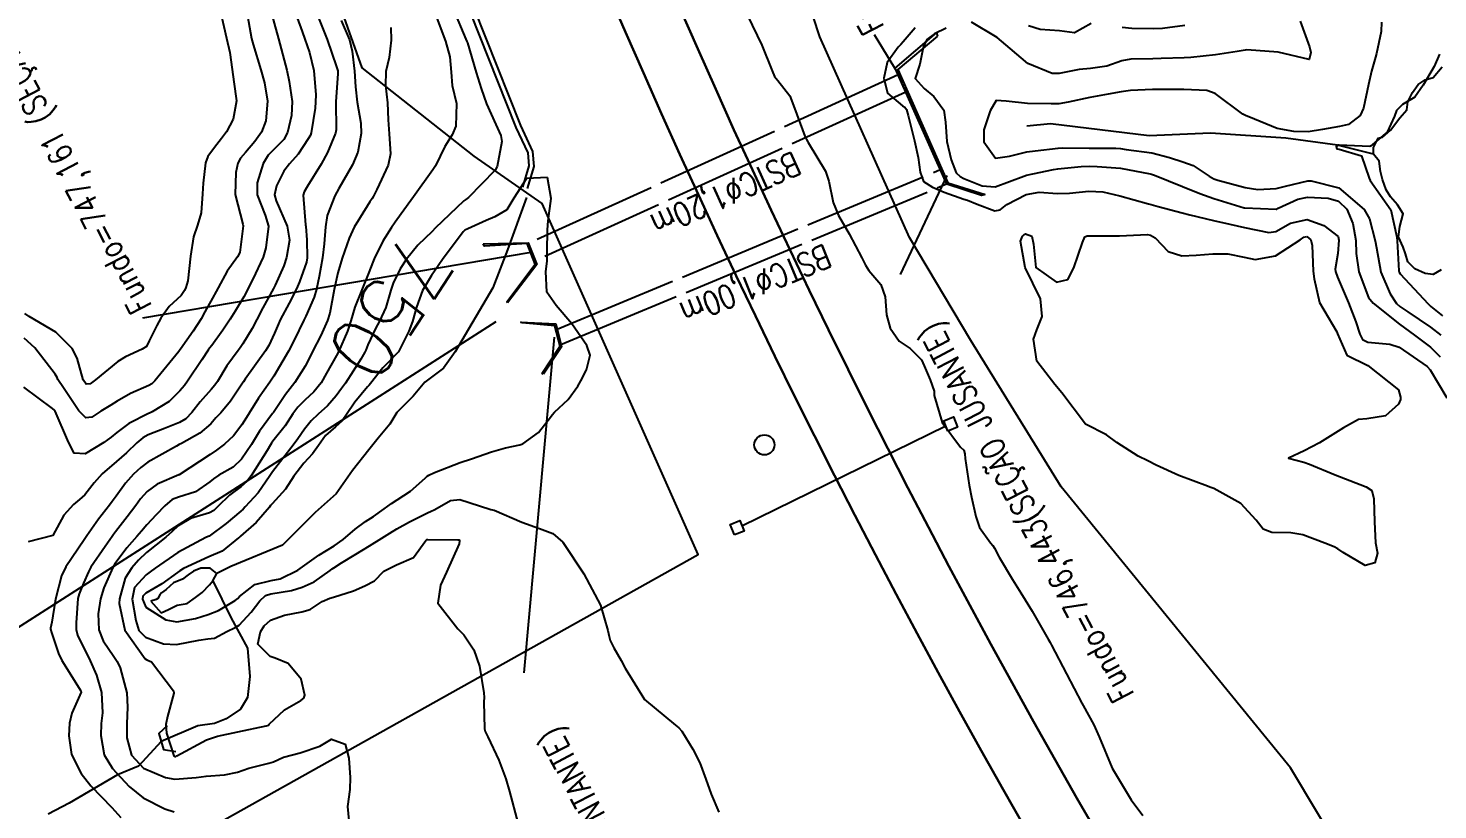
# Model space of a CAD drawing. Header units: metres. Extents: x 318500 to 325275, y 7408834 to 7428799.
# Drawn here: x 322127.5 to 322217.8, y 7422269.3 to 7422319.4 of the extents above; entities that cross this region are included whole.
import ezdxf
from ezdxf.enums import TextEntityAlignment as Align

# ---------------------------------------------------------------- set-up
doc = ezdxf.new("R2010")
doc.units = ezdxf.units.M
doc.header["$MEASUREMENT"] = 0
doc.linetypes.add('CONTINUO', pattern=[0])
doc.linetypes.add('TRACEJADO', pattern=[8.7, 8, -0.7])
doc.layers.add('_TEXTO_CONGELA', color=45, linetype='Continuous', plot=False)
for name, color, linetype in [('BUEIRO', 151, 'Continuous'), ('Canaleta de Drenagem', 151, 'Continuous'), ('Cotas', 45, 'Continuous'), ('Curvas de Nivel 1m', 11, 'Continuous'), ('Curvas de Nivel 5m', 15, 'Continuous'), ('Divisas', 45, 'Continuous'), ('Hidrografia', 140, 'Continuous'), ('Linha Férrea', 20, 'Continuous'), ('Pontes_Viadutos_Tubos', 190, 'Continuous'), ('Postes', 20, 'Continuous'), ('Pórticos', 45, 'Continuous'), ('TEXTO', 45, 'Continuous'), ('Vias Primárias', 230, 'Continuous')]:
    doc.layers.add(name, color=color, linetype=linetype)
doc.styles.add('ROMANS', font='romans', dxfattribs={"height": 0.2})
doc.styles.add('Style-STANDARD', font='STANDARD.shx')

msp = doc.modelspace()

# ---------------------------------------------------------------- linework, layer by layer
at = {"layer": '_TEXTO_CONGELA'}
msp.add_line((321755.824, 7422043.589), (322157.482, 7422300.567), dxfattribs=at)
at = {"layer": 'BUEIRO', "linetype": 'TRACEJADO', "flags": 128}
for points in [[(322183.23, 7422316.363), (322159.548, 7422305.569)], [(322183.716, 7422315.266), (322159.998, 7422304.456)], [(322161.383, 7422300.076), (322185.917, 7422310.304)], [(322161.628, 7422299.095), (322186.323, 7422309.39)]]:
    msp.add_lwpolyline(points, dxfattribs=at)
at = {"layer": 'BUEIRO', "linetype": 'CONTINUO'}
for points in [[(322188.796, 7422308.709, 746.87), (322188.546, 7422308.648, 747.271), (322186.327, 7422309.379, 748.699), (322183.035, 7422316.803, 748.728), (322185.669, 7422319.061, 747.178), (322185.747, 7422318.847, 746.618)], [(322185.747, 7422318.847, 746.618), (322183.192, 7422316.718, 746.737), (322186.403, 7422309.448, 746.922), (322188.796, 7422308.709, 746.87)], [(322156.649, 7422305.555, 747.891), (322159.526, 7422305.622, 747.18), (322160.089, 7422304.233, 747.395), (322158.212, 7422301.772, 747.689)], [(322158.212, 7422301.772, 747.689), (322158.161, 7422301.83, 747.532), (322159.991, 7422304.254, 749.43), (322159.474, 7422305.569, 749.422), (322156.739, 7422305.393, 747.443), (322156.649, 7422305.555, 747.891)], [(322159.048, 7422300.536, 747.653), (322161.294, 7422300.431, 749.463), (322161.657, 7422298.978, 749.439), (322160.492, 7422297.207, 747.684)], [(322160.492, 7422297.207, 747.684), (322160.432, 7422297.252, 747.466), (322161.59, 7422298.999, 747.01), (322161.234, 7422300.307, 747.007), (322159.158, 7422300.486, 747.391), (322159.048, 7422300.536, 747.653)]]:
    msp.add_polyline3d(points, dxfattribs=at)
at = {"layer": 'Canaleta de Drenagem'}
for points in [[(322159.183, 7422309.186), (322159.595, 7422310.545), (322159.525, 7422311.38), (322158.764, 7422313.007), (322153.531, 7422326.192), (322149.517, 7422337.202), (322148.229, 7422341.005), (322146.233, 7422346.256), (322144.429, 7422350.948), (322143.758, 7422353.105), (322143.559, 7422354.445), (322142.963, 7422356.231), (322142.268, 7422357.72), (322141.772, 7422359.209), (322141.275, 7422361.392), (322140.68, 7422363.278), (322139.885, 7422365.659), (322138.595, 7422368.835), (322138.197, 7422370.225), (322137.304, 7422372.706)], [(322137.587, 7422372.806), (322138.483, 7422370.317), (322138.879, 7422368.933), (322140.167, 7422365.764), (322140.965, 7422363.37), (322141.565, 7422361.471), (322142.061, 7422359.29), (322142.547, 7422357.831), (322143.243, 7422356.343), (322143.852, 7422354.515), (322144.051, 7422353.172), (322144.712, 7422351.047), (322146.513, 7422346.363), (322148.512, 7422341.106), (322149.8, 7422337.301), (322153.811, 7422326.299), (322159.04, 7422313.126), (322159.82, 7422311.458), (322159.898, 7422310.513), (322159.47, 7422309.099)]]:
    msp.add_lwpolyline(points, dxfattribs=at)
at = {"layer": 'Curvas de Nivel 1m', "flags": 128}
for points, elevation in [([(322142.992, 7422320.689), (322143.54, 7422318.68), (322144.078, 7422316.674), (322144.239, 7422315.937), (322144.416, 7422314.671), (322144.381, 7422313.766), (322144.137, 7422312.673), (322143.899, 7422312.23), (322143.447, 7422311.781), (322142.898, 7422311.228), (322142.57, 7422310.693), (322142.174, 7422309.455), (322142.181, 7422308.698), (322142.698, 7422307.383), (322142.907, 7422306.687), (322142.745, 7422305.303), (322142.566, 7422304.692), (322141.911, 7422303.277), (322141.614, 7422302.706), (322141.517, 7422302.518), (322141.322, 7422302.157), (322140.785, 7422301.238), (322140.466, 7422300.718), (322139.991, 7422300.022), (322139.275, 7422299.046), (322139.142, 7422298.861), (322139.054, 7422298.733), (322138.649, 7422298.125), (322137.726, 7422296.753), (322137.523, 7422296.479), (322137.241, 7422296.132), (322136.541, 7422295.459), (322135.465, 7422294.786), (322135.296, 7422294.711), (322135.218, 7422294.678), (322133.976, 7422294.035), (322133.2, 7422293.466), (322132.838, 7422293.173), (322132.377, 7422292.822), (322131.183, 7422292.103), (322130.473, 7422292.141), (322130.096, 7422292.856), (322129.262, 7422294.827), (322129.234, 7422294.87), (322129.22, 7422294.89), (322129.085, 7422295.008), (322127.242, 7422296.373)], 756), ([(322141.562, 7422320.147), (322141.815, 7422318.706), (322141.92, 7422318.318), (322142.427, 7422316.696), (322142.663, 7422315.854), (322142.847, 7422314.69), (322142.745, 7422313.417), (322142.464, 7422312.695), (322142.043, 7422312.11), (322141.44, 7422311.402), (322141.116, 7422311.034), (322140.946, 7422310.717), (322140.818, 7422310.113), (322140.784, 7422308.719), (322141.273, 7422306.82), (322141.297, 7422306.711), (322141.068, 7422304.999), (322140.934, 7422304.714), (322140.265, 7422303.796), (322139.686, 7422302.726), (322139.565, 7422302.489), (322139.32, 7422302.067), (322138.842, 7422301.202), (322138.59, 7422300.741), (322138.088, 7422299.948), (322137.271, 7422298.798), (322137.256, 7422298.774), (322137.169, 7422298.661), (322135.634, 7422296.784), (322135.443, 7422296.591), (322135.245, 7422296.481), (322134.068, 7422295.971), (322133.23, 7422295.482), (322132.827, 7422295.215), (322132.185, 7422294.826), (322131.593, 7422294.455), (322131.213, 7422294.398), (322130.769, 7422294.847), (322129.779, 7422296.324), (322129.432, 7422296.867), (322129.372, 7422296.989), (322129.253, 7422297.194), (322127.956, 7422298.883), (322127.279, 7422299.499)], 757), ([(322139.818, 7422320.484), (322140.226, 7422318.73), (322140.44, 7422317.813), (322140.585, 7422316.724), (322140.699, 7422315.92), (322140.859, 7422314.719), (322140.651, 7422313.543), (322140.228, 7422312.728), (322139.894, 7422312.292), (322139.445, 7422311.719), (322139.029, 7422311.151), (322138.878, 7422310.746), (322138.721, 7422309.443), (322138.685, 7422308.747), (322138.597, 7422307.537), (322138.366, 7422306.745), (322138.11, 7422306.008), (322137.911, 7422304.752), (322137.751, 7422303.171), (322137.612, 7422302.756), (322137.523, 7422302.561), (322137.322, 7422302.234), (322136.554, 7422301.529), (322136.028, 7422300.779), (322135.757, 7422300.32), (322135.278, 7422299.339), (322135.091, 7422298.974), (322134.814, 7422298.795), (322133.758, 7422298.313), (322133.262, 7422298.012), (322131.836, 7422296.831), (322131.499, 7422296.583), (322131.246, 7422296.562), (322131.041, 7422296.843), (322130.652, 7422298.237), (322130.335, 7422298.854), (322129.285, 7422299.895), (322127.59, 7422300.887), (322127.303, 7422301.079)], 758), ([(322146.077, 7422320.137), (322146.656, 7422318.643), (322147.272, 7422316.876), (322147.339, 7422316.633), (322147.343, 7422316.467), (322147.217, 7422314.634), (322147.239, 7422312.858), (322147.209, 7422312.634), (322146.691, 7422311.392), (322146.275, 7422310.647), (322145.416, 7422309.251), (322145.194, 7422308.88), (322145.132, 7422308.663), (322145.278, 7422306.764), (322145.291, 7422306.661), (322145.367, 7422305.803), (322145.393, 7422304.659), (322145.347, 7422304.382), (322144.887, 7422303.112), (322144.696, 7422302.666), (322144.234, 7422301.749), (322143.666, 7422300.675), (322143.546, 7422300.426), (322143.287, 7422299.83), (322142.921, 7422299.04), (322142.714, 7422298.688), (322141.42, 7422296.876), (322141.301, 7422296.709), (322141.28, 7422296.68), (322141.249, 7422296.627), (322140.475, 7422295.474), (322139.853, 7422294.724), (322139.545, 7422294.396), (322139.21, 7422294.031), (322138.516, 7422293.425), (322137.336, 7422292.758), (322137.189, 7422292.689), (322137.024, 7422292.598), (322135.178, 7422291.573), (322134.737, 7422291.232), (322134.277, 7422290.799), (322133.752, 7422290.213), (322133.149, 7422289.392), (322132.904, 7422289.053), (322132.722, 7422288.816), (322132.027, 7422287.926), (322131.272, 7422286.838), (322131.108, 7422286.6), (322129.933, 7422284.857), (322129.662, 7422284.281), (322129.289, 7422282.867), (322129.253, 7422282.671), (322129.037, 7422281.321), (322128.957, 7422280.945), (322128.956, 7422280.871), (322129.028, 7422280.647), (322129.466, 7422279.315), (322129.685, 7422278.86), (322130.896, 7422276.927), (322130.915, 7422276.841), (322130.328, 7422275.481), (322130.179, 7422274.852), (322130.118, 7422274.029), (322130.3, 7422272.849), (322130.912, 7422271.625), (322131.526, 7422270.831), (322132.88, 7422269.445), (322133.449, 7422268.804)], 754), ([(322153.567, 7422320.352), (322154.235, 7422318.54), (322154.528, 7422317.532), (322154.608, 7422316.534), (322154.667, 7422315.698), (322154.942, 7422314.528), (322154.912, 7422313.085), (322154.667, 7422312.532), (322154.207, 7422311.78), (322153.596, 7422310.548), (322153.427, 7422310.283), (322152.189, 7422308.568), (322151.393, 7422307.468), (322151.021, 7422306.948), (322150.775, 7422306.586), (322150.238, 7422305.72), (322149.676, 7422304.597), (322149.58, 7422304.366), (322149.341, 7422303.715), (322148.891, 7422302.607), (322148.441, 7422301.485), (322148.182, 7422300.617), (322147.96, 7422299.95), (322147.392, 7422298.628), (322147.268, 7422298.397), (322146.633, 7422297.259), (322146.273, 7422296.64), (322145.816, 7422296.07), (322145.233, 7422295.54), (322144.788, 7422295.095), (322144.477, 7422294.661), (322143.973, 7422293.904), (322143.193, 7422292.903), (322143.099, 7422292.773), (322143.039, 7422292.682), (322142.816, 7422292.315), (322141.798, 7422290.701), (322141.533, 7422290.335), (322141.159, 7422290), (322140.412, 7422289.456), (322139.676, 7422288.725), (322139.402, 7422288.461), (322139.134, 7422288.319), (322137.919, 7422287.957), (322137.121, 7422287.491), (322136.747, 7422287.134), (322136.348, 7422286.771), (322135.1, 7422285.78), (322134.595, 7422285.295), (322134.16, 7422284.799), (322133.739, 7422284.145), (322133.363, 7422282.807), (322133.342, 7422282.521), (322133.716, 7422280.803), (322135.012, 7422278.98), (322135.126, 7422278.903), (322135.412, 7422278.784), (322136.819, 7422276.926), (322136.858, 7422276.762), (322136.443, 7422275.282), (322136.345, 7422274.769), (322136.39, 7422274.214), (322136.845, 7422272.761), (322136.929, 7422272.721), (322136.968, 7422272.721), (322137.043, 7422272.758), (322138.94, 7422273.779), (322139.642, 7422274.024), (322140.946, 7422274.286), (322142.766, 7422274.683), (322142.903, 7422274.728), (322142.951, 7422274.779), (322143.929, 7422275.702), (322144.975, 7422276.301), (322145.165, 7422276.46), (322145.236, 7422276.647), (322144.995, 7422277.679), (322144.16, 7422278.663), (322143.342, 7422279.004), (322143.014, 7422279.125), (322142.235, 7422279.904), (322142.388, 7422280.69), (322142.638, 7422281.084), (322143.041, 7422281.443), (322143.941, 7422281.772), (322145.05, 7422281.985), (322145.574, 7422282.123), (322146.338, 7422282.637), (322146.838, 7422282.857), (322147.064, 7422282.921), (322148.358, 7422283.323), (322149.076, 7422283.636), (322149.703, 7422283.968), (322150.287, 7422284.582), (322151.094, 7422284.995), (322152.203, 7422285.455), (322152.991, 7422286.551), (322153.054, 7422286.608), (322153.111, 7422286.623), (322155.035, 7422286.597), (322155.111, 7422286.583), (322155.143, 7422286.52), (322155.108, 7422286.337), (322154.301, 7422284.532), (322153.93, 7422283.684), (322153.758, 7422282.54), (322155.036, 7422280.896), (322155.416, 7422280.514), (322156.053, 7422279.537), (322156.413, 7422278.499), (322156.694, 7422276.785), (322156.708, 7422276.494), (322156.697, 7422276.215), (322156.731, 7422274.493), (322156.771, 7422274.315), (322156.945, 7422273.973), (322157.663, 7422272.483), (322158.098, 7422271.292), (322158.341, 7422270.476), (322158.88, 7422268.47)], 751), ([(322173.568, 7422320.17), (322174.482, 7422318.271), (322175.155, 7422316.624), (322175.312, 7422316.262), (322175.507, 7422316.007), (322176.287, 7422315.037), (322176.59, 7422314.244), (322177.244, 7422312.452), (322177.35, 7422312.232), (322177.457, 7422312.035), (322178.558, 7422310.213), (322178.787, 7422309.572), (322179.068, 7422308.205), (322179.398, 7422307.368), (322180.085, 7422306.193), (322180.892, 7422304.65), (322181.133, 7422304.182), (322181.347, 7422303.847), (322182.11, 7422302.94), (322182.385, 7422302.164), (322182.467, 7422301.008), (322182.701, 7422300.159), (322183.288, 7422299.325), (322183.988, 7422298.847), (322184.708, 7422298.129), (322184.891, 7422297.743), (322185.261, 7422296.835), (322185.527, 7422296.117), (322185.535, 7422295.828), (322186.042, 7422294.112), (322187.204, 7422292.523), (322187.431, 7422292.325), (322187.494, 7422292.096), (322187.5, 7422291.791), (322187.774, 7422290.091), (322187.923, 7422289.324), (322188.184, 7422288.084), (322188.427, 7422287.374), (322189.123, 7422286.404), (322189.282, 7422286.228), (322189.384, 7422286.066), (322189.681, 7422285.491), (322190.534, 7422284.048), (322191.077, 7422283.197), (322191.795, 7422282.033), (322192.827, 7422280.237), (322192.946, 7422280.021), (322193.037, 7422279.837), (322193.99, 7422278.005), (322194.982, 7422276.129), (322195.058, 7422275.989), (322195.736, 7422274.747), (322196.084, 7422273.973), (322196.93, 7422271.96), (322198.127, 7422269.948), (322198.89, 7422268.937)], 749), ([(322147.558, 7422319.861), (322148.092, 7422318.622), (322148.262, 7422317.886), (322148.422, 7422316.616), (322148.489, 7422315.604), (322148.586, 7422314.614), (322148.812, 7422313.268), (322148.842, 7422312.609), (322148.627, 7422311.427), (322148.283, 7422310.617), (322147.415, 7422309.087), (322147.162, 7422308.634), (322146.67, 7422307.362), (322146.551, 7422306.642), (322146.466, 7422305.541), (322146.377, 7422304.645), (322146.155, 7422303.465), (322145.982, 7422302.65), (322145.842, 7422302.132), (322145.304, 7422300.925), (322145.211, 7422300.742), (322145.166, 7422300.652), (322144.557, 7422299.385), (322144.194, 7422298.666), (322143.254, 7422297.065), (322142.989, 7422296.684), (322142.269, 7422295.66), (322141.667, 7422294.703), (322141.498, 7422294.424), (322141.209, 7422293.955), (322140.662, 7422293.252), (322140.101, 7422292.721), (322139.587, 7422292.325), (322139.183, 7422292.058), (322137.195, 7422290.76), (322137.179, 7422290.751), (322135.783, 7422290.158), (322135.153, 7422289.69), (322134.725, 7422289.216), (322134.409, 7422288.797), (322133.861, 7422288.071), (322133.114, 7422287.103), (322132.987, 7422286.937), (322132.896, 7422286.813), (322132.459, 7422286.175), (322131.536, 7422284.833), (322131.379, 7422284.542), (322131.075, 7422283.821), (322130.78, 7422283.129), (322130.713, 7422282.845), (322130.597, 7422281.287), (322130.588, 7422280.847), (322130.678, 7422280.497), (322131.02, 7422279.791), (322131.341, 7422279.162), (322131.503, 7422278.833), (322131.902, 7422277.92), (322132.225, 7422276.821), (322132.276, 7422275.505), (322132.208, 7422274.821), (322132.177, 7422274.056), (322132.4, 7422272.818), (322132.917, 7422271.941), (322133.991, 7422270.799), (322134.889, 7422270.074), (322136.278, 7422269.37), (322136.876, 7422269.166)], 753), ([(322150.744, 7422319.396), (322150.76, 7422318.588), (322150.629, 7422317.483), (322150.431, 7422316.591), (322150.409, 7422315.683), (322150.536, 7422314.59), (322150.573, 7422313.49), (322150.632, 7422312.588), (322150.713, 7422311.315), (322150.563, 7422310.589), (322149.851, 7422309.032), (322149.629, 7422308.598), (322149.545, 7422308.461), (322149.405, 7422308.24), (322148.769, 7422307.23), (322148.399, 7422306.615), (322148.072, 7422305.917), (322147.618, 7422304.626), (322147.341, 7422303.683), (322147.118, 7422302.633), (322146.833, 7422301.112), (322146.684, 7422300.636), (322146.254, 7422299.671), (322145.73, 7422298.645), (322145.573, 7422298.341), (322145.261, 7422297.725), (322144.592, 7422296.66), (322144.007, 7422295.9), (322143.221, 7422294.755), (322143.193, 7422294.708), (322143.171, 7422294.681), (322142.338, 7422293.558), (322141.813, 7422292.701), (322141.18, 7422291.758), (322140.639, 7422291.252), (322139.74, 7422290.724), (322139.394, 7422290.5), (322139.164, 7422290.304), (322138.229, 7422289.668), (322137.149, 7422289.333), (322136.743, 7422289.169), (322136.27, 7422288.773), (322135.714, 7422288.198), (322135.122, 7422287.557), (322134.772, 7422287.137), (322134.477, 7422286.796), (322133.832, 7422286.073), (322133.093, 7422285.076), (322132.938, 7422284.812), (322132.372, 7422283.519), (322132.153, 7422282.824), (322132.016, 7422281.854), (322132.058, 7422280.825), (322132.317, 7422280.115), (322133.013, 7422279.125), (322133.23, 7422278.808), (322133.416, 7422278.394), (322133.844, 7422276.801), (322133.887, 7422275.88), (322133.831, 7422274.801), (322133.841, 7422273.901), (322134.14, 7422272.798), (322134.918, 7422271.977), (322136.317, 7422271.361), (322136.908, 7422271.261), (322138.285, 7422271.364), (322138.911, 7422271.452), (322140.097, 7422271.534), (322140.915, 7422271.705), (322141.653, 7422271.965), (322142.924, 7422272.287), (322143.228, 7422272.373), (322143.872, 7422272.666), (322144.933, 7422272.95), (322146.195, 7422273.38), (322146.942, 7422273.834), (322147.827, 7422273.505), (322148.046, 7422272.613), (322148.147, 7422271.376), (322148.111, 7422270.612), (322147.975, 7422269.522), (322148.059, 7422268.612)], 752), ([(322184.312, 7422319.385), (322183.545, 7422318.495), (322183.387, 7422318.308), (322183.224, 7422318.155), (322182.525, 7422317.165), (322182.3, 7422316.168), (322182.538, 7422315.202), (322183.492, 7422314.393), (322183.643, 7422314.299), (322183.748, 7422314.146), (322183.854, 7422313.775), (322184.268, 7422312.138), (322184.507, 7422311.071), (322184.631, 7422310.132), (322184.847, 7422309.551), (322185.421, 7422309.184), (322186.165, 7422308.86), (322187.413, 7422308.413), (322187.652, 7422308.336), (322188.281, 7422308.087), (322189.404, 7422307.658), (322189.742, 7422307.728), (322190.167, 7422308.059), (322191.417, 7422308.699), (322192.238, 7422308.851), (322193.417, 7422308.763), (322194.196, 7422308.787), (322195.419, 7422308.92), (322196.323, 7422308.876), (322197.42, 7422308.63), (322199.235, 7422308.12), (322199.412, 7422308.069), (322199.859, 7422307.933), (322201.404, 7422307.527), (322201.897, 7422307.408), (322203.397, 7422307.037), (322204.459, 7422306.805), (322205.391, 7422306.603), (322206.947, 7422306.277), (322207.388, 7422306.332), (322208.346, 7422306.866), (322209.4, 7422307.115), (322210.46, 7422306.723), (322211.384, 7422306.02), (322211.438, 7422305.779), (322211.372, 7422304.933), (322211.205, 7422303.938), (322211.222, 7422303.781), (322211.354, 7422303.413), (322212.042, 7422301.769), (322212.511, 7422300.563), (322212.774, 7422299.758), (322212.955, 7422299.413), (322213.295, 7422299.257), (322214.691, 7422299.126), (322215.292, 7422298.932), (322217.082, 7422297.702), (322217.277, 7422297.474), (322218.334, 7422295.684)], 748), ([(322186.301, 7422319.37), (322185.553, 7422318.996), (322185.049, 7422318.626), (322184.824, 7422318.131), (322184.604, 7422317.054), (322184.305, 7422316.138), (322184.876, 7422315.501), (322185.499, 7422314.984), (322186.144, 7422314.113), (322186.256, 7422313.335), (322186.344, 7422312.111), (322186.62, 7422310.93), (322186.934, 7422310.105), (322187.188, 7422309.863), (322187.426, 7422309.744), (322188.606, 7422309.267), (322189.421, 7422309.209), (322191.26, 7422309.874), (322191.429, 7422309.937), (322191.843, 7422310.036), (322193.157, 7422310.3), (322193.435, 7422310.344), (322194.936, 7422310.499), (322195.438, 7422310.517), (322195.963, 7422310.507), (322197.444, 7422310.389), (322199.357, 7422310.024), (322199.441, 7422310.008), (322199.494, 7422309.993), (322199.635, 7422309.937), (322201.43, 7422309.217), (322202.54, 7422308.776), (322203.419, 7422308.451), (322205.366, 7422307.86), (322205.41, 7422307.847), (322207.409, 7422307.76), (322207.463, 7422307.775), (322207.55, 7422307.828), (322208.81, 7422308.418), (322209.421, 7422308.532), (322210.74, 7422308.471), (322211.417, 7422308.275), (322211.937, 7422307.772), (322212.318, 7422306.844), (322212.512, 7422305.763), (322212.544, 7422304.935), (322212.701, 7422303.76), (322213.335, 7422302.112), (322213.625, 7422301.747), (322215.31, 7422300.403), (322216.268, 7422299.71), (322217.292, 7422298.931), (322217.911, 7422298.315)], 747), ([(322208.963, 7422319.816), (322209.545, 7422318.165), (322209.628, 7422317.809), (322209.535, 7422317.355), (322207.54, 7422317.83), (322205.542, 7422317.965), (322205.44, 7422317.963), (322204.92, 7422317.869), (322203.536, 7422317.652), (322201.954, 7422317.483), (322201.533, 7422317.458), (322200.049, 7422317.416), (322199.532, 7422317.404), (322198.108, 7422317.377), (322197.53, 7422317.266), (322196.569, 7422316.93), (322195.522, 7422316.769), (322194.805, 7422316.717), (322193.517, 7422316.466), (322193.079, 7422316.462), (322191.526, 7422317.101), (322190.386, 7422318.057), (322189.55, 7422318.764), (322187.909, 7422319.75)], 747), ([(322214.17, 7422319.744), (322214.149, 7422319.156), (322213.845, 7422317.747), (322213.775, 7422317.51), (322213.529, 7422316.601), (322213.331, 7422315.753), (322213.011, 7422314.244), (322212.792, 7422313.76), (322212.057, 7422313.196), (322211.479, 7422313.068), (322210.391, 7422312.881), (322209.474, 7422312.727), (322208.558, 7422312.735), (322207.477, 7422312.942), (322205.67, 7422313.674), (322205.488, 7422313.753), (322205.283, 7422313.862), (322203.503, 7422315.177), (322202.98, 7422315.363), (322201.505, 7422315.434), (322201.022, 7422315.434), (322199.505, 7422315.437), (322198.096, 7422315.362), (322197.503, 7422315.289), (322196.674, 7422315.144), (322195.499, 7422314.916), (322194.099, 7422314.614), (322193.495, 7422314.517), (322193.012, 7422314.508), (322191.495, 7422314.54), (322190.128, 7422314.692), (322189.497, 7422314.736), (322189.118, 7422314.076), (322188.697, 7422312.856), (322188.698, 7422312.081), (322189.444, 7422311.035), (322190.34, 7422311.163), (322191.451, 7422311.443), (322191.985, 7422311.502), (322193.455, 7422311.686), (322193.77, 7422311.701), (322195.455, 7422311.686), (322197.158, 7422311.667), (322197.457, 7422311.645), (322197.813, 7422311.599), (322199.454, 7422311.373), (322200.599, 7422311.07), (322201.449, 7422310.811), (322202.115, 7422310.568), (322203.124, 7422309.885), (322203.437, 7422309.712), (322203.689, 7422309.625), (322205.429, 7422309.151), (322206.236, 7422309.04), (322207.429, 7422309.101), (322208.016, 7422309.236), (322209.436, 7422309.575), (322209.649, 7422309.594), (322211.43, 7422309.127), (322213.058, 7422307.755), (322213.401, 7422307.141), (322213.765, 7422305.746), (322213.832, 7422305.289), (322214.114, 7422303.742), (322214.727, 7422302.349), (322215.124, 7422301.732), (322215.327, 7422301.541), (322215.858, 7422301.186), (322217.308, 7422300.21), (322217.959, 7422299.69)], 746), ([(322195.565, 7422319.658), (322194.505, 7422319.057), (322193.558, 7422319.187), (322192.306, 7422319.286), (322191.562, 7422319.51)], 748), ([(322201.564, 7422319.523), (322200.141, 7422319.351), (322199.561, 7422319.322), (322198.183, 7422319.331), (322197.562, 7422319.405)], 748)]:
    msp.add_lwpolyline(points, dxfattribs=dict(at, elevation=elevation))
at = {"layer": 'Curvas de Nivel 1m', "elevation": 749, "flags": 128}
for points in [[(322160.767, 7422309.793), (322159.423, 7422309.74), (322158.619, 7422308.482), (322158.162, 7422307.725), (322157.392, 7422307.279), (322156.84, 7422307.054), (322155.672, 7422306.517), (322155.48, 7422306.418), (322155.377, 7422306.317), (322154.052, 7422304.539), (322153.34, 7422303.527), (322152.773, 7422302.558), (322152.379, 7422301.5), (322152.126, 7422300.568), (322151.898, 7422299.964), (322151.272, 7422298.708), (322151.225, 7422298.626), (322151.191, 7422298.581), (322150.238, 7422297.612), (322149.432, 7422296.598), (322149.351, 7422296.497), (322149.247, 7422296.382), (322148.442, 7422295.402), (322147.906, 7422294.62), (322147.623, 7422294.215), (322147.208, 7422293.837), (322146.567, 7422293.268), (322146.101, 7422292.641), (322145.734, 7422292.095), (322145.178, 7422291.496), (322144.534, 7422290.66), (322143.989, 7422289.836), (322143.143, 7422288.892), (322143.042, 7422288.781), (322142.969, 7422288.683), (322142.122, 7422287.698), (322141.112, 7422286.82), (322141.051, 7422286.771), (322140.985, 7422286.711), (322139.953, 7422285.87), (322139.098, 7422285.5), (322137.468, 7422284.754), (322137.238, 7422284.608), (322137.086, 7422284.494), (322136.085, 7422283.765), (322135.066, 7422283.173), (322134.869, 7422282.986), (322134.838, 7422282.792), (322135.052, 7422282.278), (322136.345, 7422281.466), (322137.039, 7422281.335), (322138.231, 7422281.553), (322139.046, 7422281.818), (322139.703, 7422282.07), (322140.769, 7422282.713), (322140.938, 7422282.835), (322141.064, 7422282.96), (322142.045, 7422283.726), (322143.08, 7422283.981), (322143.654, 7422284.098), (322144.788, 7422284.655), (322145.092, 7422284.867), (322146.125, 7422285.614), (322147.106, 7422286.216), (322147.69, 7422286.621), (322148.462, 7422287.268), (322149.128, 7422287.767), (322149.628, 7422288.097), (322150.322, 7422288.582), (322150.792, 7422288.929), (322151.149, 7422289.153), (322152.004, 7422289.715), (322152.935, 7422290.552), (322153.059, 7422290.663), (322153.172, 7422290.735), (322153.527, 7422290.898), (322155.18, 7422291.538), (322155.906, 7422291.789), (322157.187, 7422292.236), (322158.081, 7422292.487), (322158.993, 7422292.673), (322159.194, 7422292.744), (322160.203, 7422293.457), (322160.953, 7422294.444), (322161.064, 7422294.601), (322161.225, 7422294.759), (322162.099, 7422295.57), (322162.706, 7422296.425), (322162.903, 7422296.774), (322163.261, 7422297.484), (322163.506, 7422298.416), (322163.279, 7422299.047), (322162.331, 7422300.43), (322161.317, 7422301.599), (322160.729, 7422302.449), (322160.661, 7422303.768), (322160.745, 7422304.449), (322160.757, 7422305.051), (322160.777, 7422306.449), (322160.821, 7422307.016), (322161.002, 7422308.446)], [(322209.383, 7422306.014), (322209.647, 7422305.797), (322209.721, 7422305.452), (322209.794, 7422303.796), (322209.845, 7422303.303), (322210.195, 7422301.791), (322211.302, 7422299.918), (322211.35, 7422299.779), (322211.942, 7422298.426), (322213.28, 7422297.75), (322215.257, 7422296.192), (322215.378, 7422295.719), (322215.383, 7422295.583), (322215.243, 7422295.28), (322214.423, 7422294.541), (322213.229, 7422294.336), (322212.693, 7422294.293), (322211.719, 7422293.773), (322211.217, 7422293.446), (322210.19, 7422292.81), (322209.205, 7422292.292), (322208.2, 7422291.815), (322209.196, 7422291.559), (322209.545, 7422291.447), (322211.185, 7422290.747), (322212.793, 7422290.139), (322213.174, 7422289.986), (322213.553, 7422289.744), (322213.68, 7422289.224), (322213.703, 7422287.742), (322213.788, 7422286.401), (322213.906, 7422285.738), (322213.735, 7422285.117), (322213.108, 7422284.942), (322211.697, 7422285.771), (322211.365, 7422286.019), (322211.124, 7422286.145), (322210.528, 7422286.384), (322209.131, 7422286.923), (322208.362, 7422287.041), (322207.132, 7422287.055), (322206.578, 7422287.282), (322206.131, 7422287.845), (322205.156, 7422288.914), (322203.419, 7422289.878), (322203.171, 7422289.974), (322203.031, 7422290.024), (322201.182, 7422290.713), (322199.744, 7422291.379), (322199.196, 7422291.652), (322198.586, 7422291.946), (322197.209, 7422292.832), (322196.557, 7422293.314), (322195.22, 7422293.99), (322193.688, 7422296.013), (322193.258, 7422296.533), (322192.089, 7422298.032), (322191.887, 7422299.441), (322192.1, 7422300.032), (322192.445, 7422300.896), (322192.337, 7422302.03), (322191.36, 7422304.04), (322191.049, 7422305.719), (322191.17, 7422306.043), (322191.276, 7422306.147), (322191.382, 7422306.2), (322191.776, 7422306.036), (322191.878, 7422305.532), (322192.024, 7422304.033), (322193.346, 7422303.091), (322194.089, 7422303.268), (322194.468, 7422304.003), (322195.015, 7422305.634), (322195.178, 7422305.993), (322195.319, 7422306.053), (322195.381, 7422306.06), (322197.283, 7422306.06), (322197.382, 7422306.063), (322199.173, 7422306.153), (322199.383, 7422306.112), (322199.68, 7422305.936), (322200.512, 7422305.063), (322201.369, 7422304.785), (322202.296, 7422304.823), (322203.37, 7422304.917), (322204.333, 7422304.908), (322205.368, 7422304.697), (322206.065, 7422304.547), (322207.369, 7422304.774), (322208.96, 7422305.806), (322209.2, 7422305.985)]]:
    msp.add_lwpolyline(points, close=True, dxfattribs=at)
at = {"layer": 'Curvas de Nivel 5m', "flags": 128}
for points, elevation in [([(322144.512, 7422320.671), (322145.071, 7422319.141), (322145.245, 7422318.663), (322145.527, 7422317.799), (322145.803, 7422316.656), (322145.931, 7422315.09), (322145.927, 7422314.653), (322145.898, 7422314.24), (322145.651, 7422312.657), (322145.597, 7422312.519), (322145.454, 7422312.264), (322144.808, 7422311.298), (322144.262, 7422310.672), (322143.895, 7422310.205), (322143.416, 7422309.265), (322143.297, 7422308.682), (322143.404, 7422308.295), (322144.109, 7422306.673), (322144.244, 7422305.795), (322144.059, 7422304.673), (322143.881, 7422304.138), (322143.332, 7422302.892), (322143.225, 7422302.682), (322142.545, 7422301.458), (322142.162, 7422300.697), (322141.871, 7422300.121), (322141.276, 7422299.14), (322141.103, 7422298.881), (322140.972, 7422298.713), (322140.252, 7422297.728), (322139.641, 7422296.726), (322139.483, 7422296.491), (322139.242, 7422296.216), (322138.54, 7422295.43), (322138.011, 7422294.748), (322137.62, 7422294.347), (322137.21, 7422294.107), (322136.259, 7422293.72), (322135.198, 7422293.307), (322134.864, 7422293.124), (322134.477, 7422292.797), (322133.822, 7422292.165), (322133.178, 7422291.603), (322132.269, 7422290.824), (322131.753, 7422290.239), (322131.15, 7422289.485), (322130.813, 7422289.177), (322130.417, 7422288.851), (322129.815, 7422288.175), (322129.11, 7422286.87), (322127.523, 7422286.469)], 755), ([(322154.752, 7422320.532), (322155.542, 7422318.664), (322155.601, 7422318.519), (322155.639, 7422318.418), (322156.214, 7422316.513), (322156.521, 7422315.489), (322156.859, 7422314.506), (322157.47, 7422313.19), (322157.782, 7422312.495), (322157.844, 7422312.105), (322157.544, 7422310.498), (322157.428, 7422310.273), (322156.547, 7422309.381), (322155.717, 7422308.517), (322155.537, 7422308.39), (322155.407, 7422308.296), (322153.587, 7422306.547), (322153.377, 7422306.348), (322152.469, 7422305.457), (322151.735, 7422304.574), (322151.344, 7422303.95), (322150.883, 7422303.036), (322150.733, 7422302.586), (322150.425, 7422301.478), (322150.025, 7422300.593), (322149.767, 7422300.121), (322149.277, 7422299.081), (322149.141, 7422298.733), (322149.077, 7422298.603), (322148.827, 7422298.168), (322147.839, 7422296.621), (322147.593, 7422296.276), (322147.238, 7422295.818), (322146.682, 7422295.182), (322146.088, 7422294.641), (322145.64, 7422294.22), (322145.205, 7422293.671), (322144.789, 7422293.063), (322144.489, 7422292.661), (322143.173, 7422290.947), (322142.993, 7422290.683), (322142.241, 7422289.607), (322141.426, 7422288.706), (322141.282, 7422288.564), (322141.136, 7422288.424), (322140.203, 7422287.64), (322139.112, 7422286.837), (322139.045, 7422286.797), (322138.906, 7422286.733), (322137.1, 7422285.79), (322135.655, 7422284.782), (322135.335, 7422284.537), (322135.083, 7422284.348), (322134.337, 7422283.531), (322134.186, 7422282.799), (322134.419, 7422281.417), (322134.616, 7422280.794), (322135.026, 7422280.367), (322136.19, 7422279.941), (322137.021, 7422279.896), (322138.458, 7422280.172), (322139.025, 7422280.242), (322139.461, 7422280.29), (322140.239, 7422280.718), (322140.78, 7422280.967), (322141.036, 7422281.133), (322141.798, 7422281.95), (322142.349, 7422282.691), (322142.716, 7422283.034), (322143.067, 7422283.133), (322144.38, 7422283.351), (322145.074, 7422283.557), (322145.826, 7422283.896), (322146.853, 7422284.632), (322146.987, 7422284.735), (322147.092, 7422284.804), (322147.593, 7422285.121), (322149.104, 7422286.038), (322150, 7422286.587), (322150.676, 7422287.017), (322151.121, 7422287.292), (322151.936, 7422287.754), (322153.137, 7422288.335), (322153.286, 7422288.399), (322153.557, 7422288.544), (322154.567, 7422289.111), (322155.15, 7422289.171), (322157.084, 7422288.558), (322157.141, 7422288.538), (322157.367, 7422288.497), (322159.129, 7422287.728), (322160.255, 7422287.321), (322161.118, 7422287.002), (322161.759, 7422286.434), (322163.09, 7422284.42), (322164.173, 7422282.403), (322164.642, 7422280.79), (322164.716, 7422280.395), (322164.784, 7422280.149), (322165.023, 7422279.684), (322165.489, 7422278.854), (322165.738, 7422278.379), (322166.98, 7422276.36), (322168.964, 7422274.723), (322169.176, 7422274.551), (322169.378, 7422274.334), (322170.079, 7422273.187), (322170.529, 7422272.314), (322170.914, 7422271.269), (322171.254, 7422270.305), (322171.739, 7422269.147)], 750), ([(322217.869, 7422317.695), (322217.532, 7422316.9), (322216.822, 7422315.71), (322216.291, 7422314.936), (322215.501, 7422314.47), (322215.13, 7422314.099), (322214.999, 7422313.735), (322214.517, 7422312.697), (322213.461, 7422311.798), (322213.422, 7422311.789), (322211.461, 7422311.873), (322211.382, 7422311.86), (322211.261, 7422311.783), (322211.312, 7422311.635), (322211.458, 7422311.605), (322212.89, 7422311.195), (322213.371, 7422309.751), (322213.438, 7422309.611), (322214.753, 7422307.737), (322215.146, 7422305.97), (322215.155, 7422305.732), (322215.275, 7422303.817), (322215.292, 7422303.731), (322215.358, 7422303.619), (322217.144, 7422301.703), (322217.328, 7422301.535), (322218.066, 7422300.942)], 745)]:
    msp.add_lwpolyline(points, dxfattribs=dict(at, elevation=elevation))
at = {"layer": 'Divisas'}
for points in [[(322218.899, 7422254.343), (322208.335, 7422271.993), (322193.65, 7422289.996), (322187.882, 7422299.363), (322183.956, 7422305.949), (322178.206, 7422318.798), (322174.106, 7422331.343), (322168.768, 7422348.392), (322162.81, 7422367.55), (322161.739, 7422372.238), (322156.986, 7422394.962)], [(322227.142, 7422181.34), (322210.616, 7422200.757), (322199.608, 7422215.192), (322178.281, 7422197.31), (322170.991, 7422207.569), (322155.271, 7422229.138), (322137.959, 7422256.301), (322132.762, 7422264.562), (322170.421, 7422285.657), (322160.439, 7422308.139), (322156.072, 7422311.154), (322148.911, 7422316.826), (322138.56, 7422345.983), (322123.618, 7422390.49)]]:
    msp.add_lwpolyline(points, dxfattribs=at)
at = {"layer": 'Hidrografia'}
for points in [[(322217.974, 7422303.877), (322217.461, 7422303.583), (322216.947, 7422303.657), (322216.287, 7422303.95), (322215.847, 7422304.39), (322215.701, 7422304.903), (322215.554, 7422305.343), (322215.26, 7422306.003), (322215.334, 7422306.663), (322215.554, 7422307.469), (322215.187, 7422308.056), (322214.747, 7422308.569), (322214.454, 7422309.009), (322214.233, 7422309.669), (322214.087, 7422310.182), (322214.013, 7422310.842), (322213.647, 7422311.282), (322213.647, 7422311.721), (322213.94, 7422312.308), (322214.233, 7422312.381), (322214.747, 7422312.821), (322215.334, 7422313.628), (322215.774, 7422314.141), (322215.847, 7422314.654), (322216.141, 7422315.241), (322216.507, 7422315.754), (322216.947, 7422316.047), (322217.461, 7422316.194), (322218.046, 7422316.882)], [(322213.647, 7422311.282), (322211.344, 7422311.874), (322208.03, 7422312.326), (322203.211, 7422312.627), (322199.295, 7422312.477), (322192.969, 7422313.229), (322191.463, 7422313.079)], [(322159.419, 7422308.524), (322158.205, 7422305.165), (322157.272, 7422302.738), (322154.857, 7422298.637), (322154.11, 7422297.592), (322152.915, 7422296.696), (322152.168, 7422295.8), (322151.123, 7422294.755), (322150.675, 7422294.009), (322149.928, 7422293.113), (322149.33, 7422292.366), (322148.284, 7422291.023), (322147.239, 7422289.529), (322145.894, 7422288.335), (322144.998, 7422287.439), (322143.803, 7422286.245), (322140.506, 7422284.885), (322139.61, 7422284.437)], [(322139.338, 7422283.963), (322140.504, 7422281.616), (322141.559, 7422279.657), (322141.71, 7422277.849), (322141.559, 7422276.493), (322141.107, 7422275.739), (322140.202, 7422275.137), (322139.449, 7422274.835), (322138.393, 7422274.685), (322136.035, 7422273.679), (322134.582, 7422272.102), (322133.236, 7422271.548), (322130.148, 7422269.727), (322128.802, 7422269.015)]]:
    msp.add_lwpolyline(points, dxfattribs=at)
msp.add_lwpolyline([(322135.367, 7422282.662), (322136.047, 7422281.916), (322136.508, 7422282.123), (322137.06, 7422282.399), (322137.704, 7422282.514), (322138.233, 7422282.905), (322138.671, 7422283.227), (322139.131, 7422283.71), (322139.338, 7422283.963), (322139.61, 7422284.437), (322139.174, 7422284.77), (322138.588, 7422284.77), (322138.119, 7422284.595), (322137.767, 7422284.36), (322137.415, 7422284.067), (322136.829, 7422283.833), (322136.36, 7422283.422), (322136.067, 7422283.188), (322135.949, 7422283.071), (322135.832, 7422282.836), (322135.715, 7422282.778), (322135.367, 7422282.662)], close=True, dxfattribs=at)
at = {"layer": 'Linha Férrea'}
for points in [[(321625.181, 7423540.483), (321646.79, 7423496.959), (321893.02, 7422980.599), (321927.568, 7422912.57), (321960.071, 7422844.091), (321960.071, 7422844.091), (322054.8, 7422642.247, -0.028698), (322111.168, 7422494.248), (322140.246, 7422392.292, 0.177815), (322346.493, 7422099.021)], [(322346.493, 7422099.021, -0.177815), (322140.246, 7422392.292), (322111.168, 7422494.248, 0.028698), (322054.8, 7422642.247), (321960.071, 7422844.091), (321960.071, 7422844.091), (321927.568, 7422912.57), (321893.02, 7422980.599), (321646.79, 7423496.959), (321625.181, 7423540.483, -0.08675)], [(321634.288, 7423531.029), (321649.189, 7423501.212), (321891.508, 7422993.323), (321931.636, 7422913.121), (321963.221, 7422846.706), (322059.233, 7422642.556), (322059.233, 7422642.556, -0.026965), (322115.311, 7422495.115), (322143.825, 7422393.254, 0.177055), (322348.62, 7422102.056)], [(322348.62, 7422102.056, -0.177055), (322143.825, 7422393.254), (322115.311, 7422495.115, 0.026965), (322059.233, 7422642.556), (322059.233, 7422642.556), (321963.221, 7422846.706), (321931.636, 7422913.121), (321891.508, 7422993.323), (321649.189, 7423501.212), (321634.288, 7423531.029, -0.065289)]]:
    msp.add_lwpolyline(points, format="xyb", dxfattribs=at)
at = {"layer": 'Pontes_Viadutos_Tubos'}
msp.add_lwpolyline([(322136.431, 7422274.679), (322135.884, 7422274.193), (322136.188, 7422273.159), (322136.978, 7422273.038)], dxfattribs=at)
at = {"layer": 'Postes'}
msp.add_circle((322174.655, 7422292.674), 0.645, dxfattribs=at)
at = {"layer": 'Pórticos'}
msp.add_lwpolyline([(322173.22, 7422287.49), (322186.275, 7422293.889)], dxfattribs=at)
for points in [[(322186.407, 7422293.555), (322186.143, 7422294.222), (322186.758, 7422294.465), (322187.022, 7422293.798)], [(322172.738, 7422286.914), (322172.474, 7422287.581), (322173.088, 7422287.824), (322173.352, 7422287.157)]]:
    msp.add_lwpolyline(points, close=True, dxfattribs=at)
at = {"layer": 'TEXTO', "linetype": 'CONTINUO'}
for points in [[(322183.545, 7422315.917, 0), (322181.704, 7422318.934, 0)], [(322186.329, 7422309.932, 0), (322183.355, 7422303.59, 0)], [(322159.706, 7422305.002, 0), (322134.836, 7422300.792, 0)], [(322161.192, 7422299.564, 0), (322159.261, 7422278.07, 0)]]:
    msp.add_polyline3d(points, dxfattribs=at)
at = {"layer": 'Vias Primárias'}
for points in [[(323715.644, 7420145.548, 0), (323709.04, 7420132.939)], [(323831.088, 7420001.787, 0), (323833.844, 7420008.443, 0.220888)]]:
    msp.add_lwpolyline(points, format="xyb", dxfattribs=at)

# ---------------------------------------------------------------- texts
at = {"layer": 'BUEIRO', "style": 'ROMANS', "width": 0.8}
for s, rotation, p in [('Fundo=746,659(SEÇÃO JUSANTE)', 117.57334, (322182.355, 7422319.438)), ('Fundo=747,161 (SEÇÃO MONTANTE)', 117.57334, (322135.48, 7422301.574)), ('BSTCØ1,20m', 204.18008, (322176.51, 7422311.492)), ('BSTCØ1,00m', 202.32729, (322178.519, 7422305.554)), ('Fundo=746,443(SEÇÃO JUSANTE)', 117.57334, (322198.35, 7422276.688)), ('Fundo=747,161(SEÇÃO MONTANTE)', 117.57334, (322174.625, 7422249.563))]:
    msp.add_text(s, height=1.5, rotation=rotation, dxfattribs=at).set_placement(p)
at = {"layer": 'Cotas', "style": 'Style-STANDARD'}
msp.add_text('750', height=4, rotation=236.3051, dxfattribs=at).set_placement((322150.717, 7422301.433, 750), align=Align.MIDDLE_CENTER)

doc.saveas('drawing.dxf')
